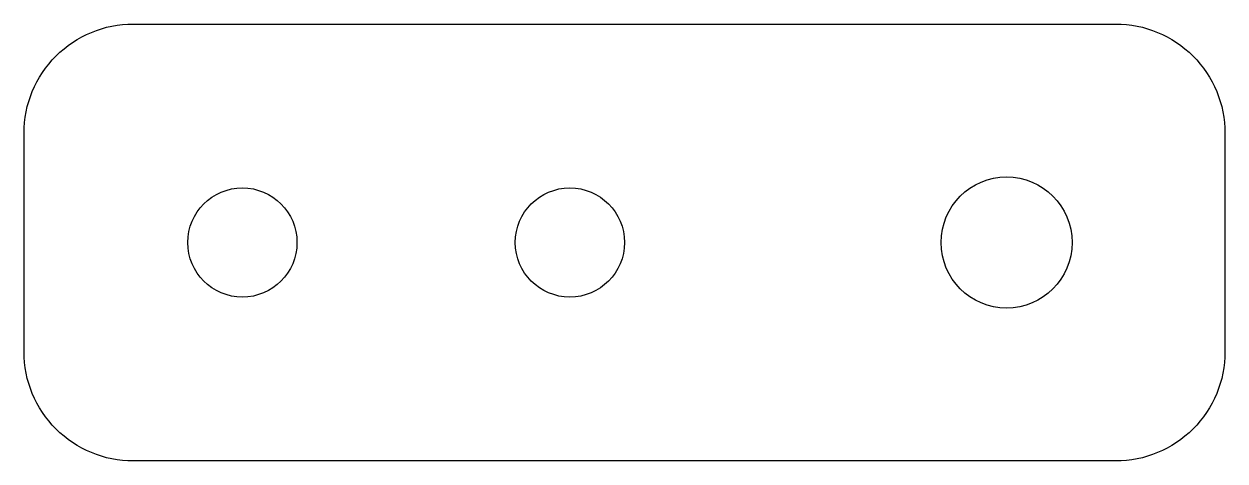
# Model space of a CAD drawing. Header units: millimetres. Extents: x 0 to 55, y 0 to 20.
import ezdxf

# ---------------------------------------------------------------- set-up
doc = ezdxf.new("R2010")
doc.units = ezdxf.units.MM
doc.layers.get('0').update_dxf_attribs({"linetype": 'CONTINUOUS'})

msp = doc.modelspace()

# ---------------------------------------------------------------- linework, layer by layer
msp.add_lwpolyline([(50, 0), (5, 0, -0.414214), (0, 5), (0, 15, -0.414214), (5, 20), (50, 20, -0.414214), (55, 15), (55, 5, -0.414214)], format="xyb", close=True)
for centre, radius in [((45, 10), 3), ((10, 10), 2.5), ((25, 10), 2.5)]:
    msp.add_circle(centre, radius)

doc.saveas('drawing.dxf')
